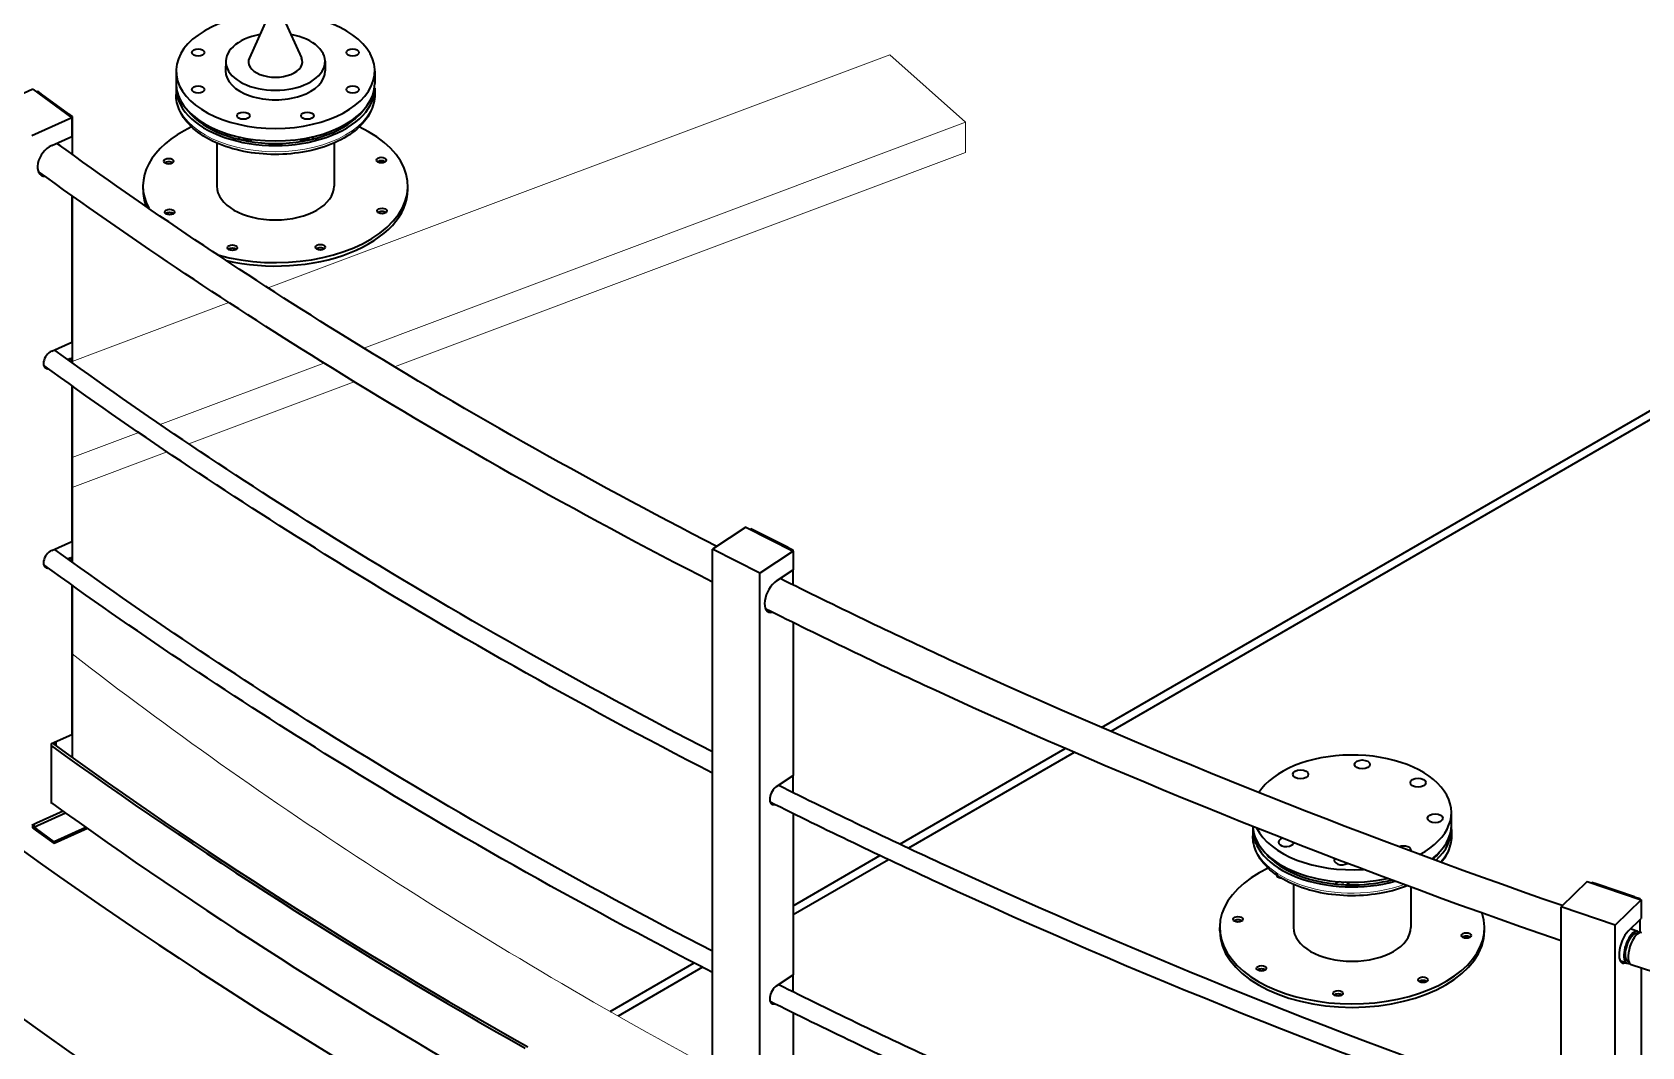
# Model space of a CAD drawing. Header units: millimetres. Extents: x 0 to 42050, y 0 to 29700.
# Drawn here: x 24000 to 24924, y 11311 to 11893 of the extents above; entities that cross this region are included whole.
import ezdxf

# ---------------------------------------------------------------- set-up
doc = ezdxf.new("R2010")
doc.units = ezdxf.units.MM
doc.header["$LTSCALE"] = 50
doc.layers.add('P_Cable Ducts (CD)', color=30, linetype='Continuous', lineweight=18, true_color=0xff7f00)
doc.layers.add('Visible', color=7, linetype='Continuous', lineweight=35)
doc.layers.add('Visible Narrow', color=7, linetype='Continuous', lineweight=18)

msp = doc.modelspace()

# ---------------------------------------------------------------- linework, layer by layer
at = {"layer": 'P_Cable Ducts (CD)'}
for p, q in [((24492.01, 11879.62), (24135.28, 11745.88)), ((24492.01, 11879.62), (24535.58, 11840.89)), ((24535.58, 11840.89), (24190.15, 11711.38)), ((24535.58, 11840.89), (24535.58, 11823.58)), ((24535.58, 11823.58), (24207.75, 11700.67)), ((24112.78, 11737.44), (24022.86, 11703.73)), ((24167.26, 11702.79), (24073.29, 11667.57)), ((24184.74, 11692.04), (24089.74, 11656.42)), ((24060.99, 11662.95), (24022.86, 11648.66)), ((24077.37, 11651.79), (24022.86, 11631.35))]:
    msp.add_line(p, q, dxfattribs=at)
msp.add_ellipse((26534.26, 12619.73), major_axis=(-3131.29, -4.87), ratio=0.578098, start_param=0.639205, end_param=0.815735, dxfattribs=at)
at = {"layer": 'Visible', "color": 9, "true_color": 0xc0c0c0}
for p, q in [((24613.64, 11493.74), (26412.27, 12532.18)), ((26416.79, 12529.57), (24618.84, 11491.52)), ((24497.76, 11426.84), (24592.79, 11481.7)), ((24597.96, 11479.46), (24502.75, 11424.5)), ((24436.66, 11391.56), (24486.43, 11420.3)), ((24491.4, 11417.94), (24436.66, 11386.34)), ((24331.54, 11330.87), (24379.8, 11358.74)), ((24384.58, 11356.27), (24336.1, 11328.28))]:
    msp.add_line(p, q, dxfattribs=at)
at = {"layer": 'Visible'}
for p, q in [((24134.56, 11899.92), (24124.5, 11877.93)), ((24144.37, 11899.92), (24154.43, 11877.93)), ((24110.98, 11875.85), (24110.86, 11870.46)), ((24167.95, 11875.85), (24168.06, 11870.46)), ((24082.46, 11870.26), (24082.46, 11863.07)), ((24196.46, 11870.26), (24196.46, 11863.07)), ((24000.24, 11859.82), (23977.31, 11849.38)), ((24000.24, 11859.82), (24022.53, 11843.5)), ((24002.31, 11858.31), (24003.05, 11858.65)), ((24005.28, 11857.02), (24003.05, 11858.65)), ((24020.63, 11845.77), (24005.28, 11857.02)), ((24082.46, 11860.46), (24082.46, 11856.86)), ((24196.46, 11860.46), (24196.46, 11856.86)), ((24022.53, 11843.5), (23999.6, 11833.06)), ((24020.63, 11845.77), (24022.86, 11844.14)), ((24022.12, 11843.8), (24022.86, 11844.14)), ((24022.53, 11843.5), (24022.53, 11832.72)), ((24022.86, 11844.14), (24022.86, 11822.45)), ((24011.06, 11827.5), (24022.53, 11832.72)), ((24105.8, 11828.98), (24105.8, 11804.28)), ((24173.12, 11828.98), (24173.12, 11804.28)), ((24022.53, 11798.93), (24022.53, 11714.82)), ((24022.86, 11798.69), (24022.86, 11702.87)), ((24063.46, 11802.32), (24063.46, 11804.28)), ((24215.46, 11802.32), (24215.46, 11804.28)), ((24011.06, 11709.6), (24022.53, 11714.82)), ((24020.15, 11704.82), (24021.79, 11705.56)), ((24022.53, 11705.02), (24020.9, 11704.28)), ((24021.79, 11705.56), (24022.53, 11705.02)), ((24022.53, 11705.02), (24022.53, 11703.11)), ((24022.53, 11689.88), (24022.53, 11600.51)), ((24022.86, 11689.64), (24022.86, 11588.56)), ((24409.53, 11608.66), (24390.33, 11595.95)), ((24409.53, 11608.66), (24436.66, 11594.99)), ((24411.88, 11607.47), (24412.35, 11607.79)), ((24415.06, 11606.42), (24412.35, 11607.79)), ((24433.75, 11597.01), (24415.06, 11606.42)), ((24011.06, 11595.29), (24022.53, 11600.51)), ((24417.46, 11582.29), (24390.33, 11595.95)), ((24390.33, 11200.44), (24390.33, 11595.95)), ((24436.66, 11594.99), (24417.46, 11582.29)), ((24433.75, 11597.01), (24436.47, 11595.64)), ((24435.99, 11595.33), (24436.47, 11595.64)), ((24436.47, 11595.64), (24436.47, 11595.09)), ((24436.66, 11594.99), (24436.66, 11584.22)), ((24020.15, 11590.51), (24021.79, 11591.25)), ((24022.53, 11590.71), (24020.9, 11589.97)), ((24021.79, 11591.25), (24022.53, 11590.71)), ((24022.53, 11590.71), (24022.53, 11588.8)), ((24022.53, 11575.57), (24022.53, 11489.79)), ((24022.86, 11575.33), (24022.86, 11476.52)), ((24417.46, 11186.78), (24417.46, 11582.29)), ((24427.06, 11577.86), (24436.66, 11584.22)), ((24436.47, 11584.09), (24436.47, 11575.52)), ((24436.66, 11553.88), (24436.66, 11466.31)), ((24010.91, 11484.5), (24022.53, 11489.79)), ((24010.91, 11450.21), (24010.91, 11484.5)), ((24012.69, 11483.84), (24012.69, 11485.31)), ((24013.44, 11485.65), (24013.44, 11483.3)), ((24427.06, 11459.96), (24436.66, 11466.31)), ((24436.47, 11466.19), (24436.47, 11456.61)), ((24435.6, 11456.87), (24435.75, 11456.97)), ((24435.75, 11456.97), (24436.66, 11456.52)), ((24436.66, 11456.52), (24436.51, 11456.42)), ((24436.66, 11456.52), (24436.66, 11456.34)), ((24011.26, 11450.37), (24010.91, 11450.21)), ((24002.42, 11438.84), (23999.6, 11437.55)), ((24000.13, 11437.79), (24000.13, 11436.22)), ((24000.87, 11436.66), (24018.89, 11444.86)), ((24000.87, 11438.13), (24000.87, 11436.66)), ((24017.64, 11445.76), (24002.42, 11438.84)), ((24436.66, 11444.34), (24436.66, 11352)), ((24814.4, 11437.89), (24814.4, 11445.08)), ((24000.13, 11436.22), (24002.36, 11434.59)), ((24000.87, 11436.66), (24002.36, 11435.57)), ((24012.51, 11428.14), (24002.36, 11435.57)), ((24002.36, 11434.59), (24012.51, 11427.16)), ((24030.71, 11436.42), (24012.51, 11428.14)), ((24031.55, 11435.82), (24012.51, 11427.16)), ((24012.51, 11428.14), (24012.51, 11427.16)), ((24700.4, 11435.28), (24700.4, 11431.69)), ((24814.4, 11435.28), (24814.4, 11431.69)), ((24723.74, 11403.8), (24723.74, 11379.11)), ((24791.06, 11402.2), (24791.06, 11379.11)), ((24892.21, 11405.53), (24877.42, 11390.99)), ((24892.21, 11405.53), (24923.25, 11395)), ((24894.68, 11404.69), (24894.95, 11404.96)), ((24898.05, 11403.91), (24894.95, 11404.96)), ((24919.44, 11396.65), (24898.05, 11403.91)), ((24908.46, 11380.46), (24877.42, 11390.99)), ((24877.42, 10995.48), (24877.42, 11390.99)), ((24923.25, 11395), (24908.46, 11380.46)), ((24919.44, 11396.65), (24922.54, 11395.6)), ((24922.27, 11395.33), (24922.54, 11395.6)), ((24922.54, 11395.6), (24922.54, 11395.24)), ((24923.25, 11395), (24923.25, 11384.22)), ((24915.85, 11376.95), (24923.25, 11384.22)), ((24922.54, 11383.52), (24922.54, 11376.07)), ((24681.4, 11377.15), (24681.4, 11379.11)), ((24833.4, 11377.15), (24833.4, 11379.11)), ((24908.46, 10984.95), (24908.46, 11380.46)), ((24919.87, 11375.5), (24920.26, 11375.61)), ((24920.15, 11375.7), (24920.36, 11375.63)), ((24914.85, 11360.48), (24915.1, 11360.16)), ((24914.95, 11360.15), (24915.17, 11360.08)), ((24923.25, 11355.85), (24923.25, 11266.32)), ((24427.06, 11345.65), (24436.66, 11352)), ((24436.47, 11351.88), (24436.47, 11342.3)), ((24435.6, 11342.56), (24435.75, 11342.66)), ((24435.75, 11342.66), (24436.66, 11342.21)), ((24436.66, 11342.21), (24436.51, 11342.11)), ((24436.66, 11342.21), (24436.66, 11342.03)), ((24436.66, 11330.03), (24436.66, 11241.29))]:
    msp.add_line(p, q, dxfattribs=at)
at = {"layer": 'Visible', "color": 9, "true_color": 0xc0c0c0}
for centre, major_axis, start_param, end_param in [((26536.67, 12505.05), (-3300, 0), 6.086634, 9.623125), ((26536.67, 12505.05), (-3260, 0), 0, 1.750512), ((26536.67, 12601.39), (3260, 0), 3.578907, 3.926009)]:
    msp.add_ellipse(centre, major_axis=major_axis, ratio=0.57735, start_param=start_param, end_param=end_param, dxfattribs=at)
at = {"layer": 'Visible'}
for centre, major_axis, ratio, start_param, end_param in [((24139.46, 11870.26), (57, 0), 0.57735, 1.714978, 7.7098), ((24139.46, 11875.64), (28.48, 0), 0.57735, 1.88711, 7.537668), ((24139.46, 11875.64), (15.48, 0), 0.57735, 2.883467, 6.541311), ((24139.46, 11860.46), (57, 0), 0.57735, 3.101885, 6.322893), ((24139.46, 11863.07), (57, 0), 0.57735, 3.141593, 6.283185), ((24139.46, 11870.26), (28.6, 0), 0.57735, 3.12925, 6.295528), ((24139.46, 11860.46), (-55, 0), 0.57735, 0.421179, 2.720414), ((24095.28, 11844.73), (-4.3, 0), 0.57735, 5.948333, 6.03931), ((24095.28, 11843.09), (-4.3, 0), 0.57735, 5.546113, 5.642516), ((24183.97, 11843.55), (-4.3, 0), 0.57735, 3.755523, 3.839964), ((24183.97, 11845.18), (4.3, 0), 0.57735, 0.214849, 0.293057), ((24139.46, 11804.28), (-76, 0), 0.57735, 5.397967, 6.577052), ((24095.28, 11844.73), (-4.3, 0), 0.57735, 1.349021, 1.581683), ((24139.46, 11804.28), (76, 0), 0.57735, 4.261889, 7.168404), ((24183.97, 11845.18), (-4.3, 0), 0.57735, 1.632143, 1.853929), ((24011.06, 11819.01), (-6.15, -8.39), 0.641253, 3.993314, 6.67612), ((24009.2, 11819.63), (6.15, 8.39), 0.641253, 6.140836, 6.537605), ((24008.45, 11820.17), (6.15, 8.39), 0.641253, 6.137863, 6.214095), ((24121.49, 11829.86), (4.3, 0), 0.57735, 1.954208, 2.552229), ((24121.49, 11828.23), (-4.3, 0), 0.57735, 3.860795, 4.940877), ((24121.49, 11829.86), (4.3, 0), 0.57735, 6.218453, 6.864729), ((24158.22, 11830.05), (-4.3, 0), 0.57735, 5.739637, 6.374652), ((24158.22, 11828.42), (-4.3, 0), 0.57735, 4.47233, 5.604405), ((24158.22, 11830.05), (4.3, 0), 0.57735, 0.592893, 1.177447), ((24078.27, 11816.59), (-2.8, 0), 0.57735, 3.79273, 5.632048), ((24200.21, 11817.22), (-2.8, 0), 0.57735, 3.79273, 5.632048), ((24008.45, 11820.17), (-6.15, -8.39), 0.641253, 0.350337, 0.521479), ((24010.32, 11819.55), (-6.15, -8.39), 0.641253, 0.06909, 0.391476), ((24009.2, 11819.63), (-6.15, -8.39), 0.641253, 0.46236, 0.522517), ((24139.46, 11802.32), (-76, 0), 0.57735, 0, 0.226134), ((24139.46, 11804.28), (33.66, 0), 0.57735, 3.141593, 6.283185), ((24139.46, 11802.32), (76, 0), 0.57735, 4.331259, 6.283185), ((24078.71, 11787.43), (-2.8, 0), 0.57735, 3.79273, 5.632048), ((24200.66, 11788.05), (-2.8, 0), 0.57735, 3.79273, 5.632048), ((24114.74, 11766.99), (-2.8, 0), 0.57735, 3.79273, 5.632048), ((24165.26, 11767.25), (-2.8, 0), 0.57735, 3.79273, 5.632048), ((24011.06, 11704.7), (-3.55, -4.84), 0.641253, 3.993314, 6.759453), ((24009.2, 11705.32), (3.55, 4.84), 0.641253, 6.255746, 6.339346), ((24008.45, 11705.86), (3.55, 4.84), 0.641253, 3.654103, 3.800803), ((24010.32, 11705.24), (-3.55, -4.84), 0.641253, 0.119948, 0.474262), ((24009.2, 11705.32), (-3.55, -4.84), 0.641253, 0.519152, 0.660577), ((24011.06, 11590.39), (-3.55, -4.84), 0.641253, 3.993314, 6.759453), ((24009.2, 11591.01), (3.55, 4.84), 0.641253, 6.255746, 6.339346), ((24008.45, 11591.55), (3.55, 4.84), 0.641253, 3.654103, 3.800803), ((24010.32, 11590.93), (-3.55, -4.84), 0.641253, 0.119948, 0.474262), ((24009.2, 11591.01), (-3.55, -4.84), 0.641253, 0.519152, 0.660577), ((24427.06, 11569.37), (-4.68, -9.29), 0.536707, 3.89517, 6.674044), ((24425.03, 11569.78), (4.68, 9.29), 0.536707, 6.106064, 6.381897), ((24424.12, 11570.24), (4.68, 9.29), 0.536707, 6.103858, 6.192361), ((24424.12, 11570.24), (-4.68, -9.29), 0.536707, 0.371828, 0.509366), ((24426.16, 11569.83), (-4.68, -9.29), 0.536707, 0.090824, 0.38958), ((24425.03, 11569.78), (-4.68, -9.29), 0.536707, 0.381476, 0.510278), ((26536.67, 12645.48), (3229.8, 0), 0.57735, 3.81449, 3.940046), ((26536.67, 12645.48), (3227.8, 0), 0.57735, 3.813981, 3.940046), ((24757.4, 11445.08), (57, 0), 0.57735, 5.45927, 9.073639), ((24427.06, 11455.06), (-2.7, -5.36), 0.536707, 3.89517, 6.757038), ((24425.03, 11455.47), (2.7, 5.36), 0.536707, 6.160397, 6.16232), ((26536.67, 12612.82), (3229.8, 0), 0.57735, 3.81449, 3.940046), ((24424.12, 11455.93), (2.7, 5.36), 0.536707, 3.728156, 3.784227), ((24425.03, 11455.47), (-2.7, -5.36), 0.536707, 0.465177, 0.643855), ((24426.16, 11455.52), (-2.7, -5.36), 0.536707, 0.157867, 0.472074), ((24757.4, 11437.89), (-57, 0), 0.57735, 0.027814, 1.935826), ((24757.4, 11437.89), (57, 0), 0.57735, 5.645899, 6.283185), ((24757.4, 11435.28), (-57, 0), 0.57735, 6.243478, 8.29937), ((24757.4, 11445.08), (-57, 0), 0.57735, 0.275259, 1.684053), ((24719.58, 11428.02), (4.4, 0), 0.57735, 2.071247, 6.162033), ((24757.4, 11435.28), (57, 0), 0.57735, 5.712913, 6.322893), ((24757.4, 11435.28), (-55, 0), 0.57735, 0.421179, 1.993633), ((24751.55, 11417.57), (-4.4, 0), 0.57735, 5.870839, 8.66825), ((24786.95, 11423.24), (4.4, 0), 0.57735, 6.080864, 8.480314), ((24757.4, 11435.28), (-55, 0), 0.57735, 2.57121, 2.720414), ((24757.4, 11379.11), (-76, 0), 0.57735, 5.397967, 9.612289), ((24716.76, 11409.13), (-2.8, 0), 0.57735, 6.213543, 7.791673), ((24719.58, 11413.32), (4.3, 0), 0.57735, 2.390942, 2.642342), ((24719.58, 11411.69), (-4.3, 0), 0.57735, 5.049936, 5.338378), ((24719.58, 11413.32), (-4.3, 0), 0.57735, 2.075836, 2.439364), ((24716.76, 11407.17), (-2.8, 0), 0.57735, 5.349522, 5.632048), ((24751.55, 11402.88), (4.3, 0), 0.57735, 1.875518, 2.66226), ((24751.55, 11401.24), (-4.3, 0), 0.57735, 4.460118, 4.767033), ((24751.55, 11402.88), (4.3, 0), 0.57735, 0.271816, 1.073943), ((24691.89, 11381.79), (-2.8, 0), 0.57735, 3.79273, 5.632048), ((24757.4, 11377.15), (76, 0), 0.57735, 3.141593, 6.283185), ((24757.4, 11379.11), (33.66, 0), 0.57735, 3.141593, 6.283185), ((24822.91, 11372.51), (-2.8, 0), 0.57735, 3.79273, 5.632048), ((24915.85, 11368.46), (-3.34, -9.85), 0.413642, 3.828494, 6.672513), ((24918.18, 11367.72), (-3.06, -9.16), 0.40913, 2.81288, 6.613368), ((24918.18, 11367.72), (2.65, 7.93), 0.40913, 0.051516, 3.091945), ((24918.18, 11367.72), (2.6, 7.78), 0.408823, 0.262903, 2.87869), ((24920.61, 11366.91), (-3.06, -9.16), 0.408517, 3.141593, 6.283185), ((24913.72, 11368.65), (3.34, 9.85), 0.413642, 6.084088, 6.21993), ((24705.39, 11353.68), (-2.8, 0), 0.57735, 3.79273, 5.632048), ((24912.69, 11369), (3.34, 9.85), 0.413642, 3.585821, 3.641938), ((24913.72, 11368.65), (-3.34, -9.85), 0.413642, 0.345755, 0.501163), ((24914.82, 11368.81), (-3.34, -9.85), 0.413642, 0.127327, 0.388182), ((24427.06, 11340.75), (-2.7, -5.36), 0.536707, 3.89517, 6.757038), ((24425.03, 11341.16), (2.7, 5.36), 0.536707, 6.160397, 6.16232), ((24798.04, 11347.12), (-2.8, 0), 0.57735, 3.79273, 5.632048), ((24424.12, 11341.62), (2.7, 5.36), 0.536707, 3.728156, 3.784227), ((24425.03, 11341.16), (-2.7, -5.36), 0.536707, 0.465177, 0.643855), ((24426.16, 11341.21), (-2.7, -5.36), 0.536707, 0.157867, 0.472074), ((24749.36, 11339.33), (-2.8, 0), 0.57735, 3.79273, 5.632048)]:
    msp.add_ellipse(centre, major_axis=major_axis, ratio=ratio, start_param=start_param, end_param=end_param, dxfattribs=at)
for centre, major_axis in [((24095.12, 11880.86), (3.6, 0)), ((24183.81, 11880.86), (-3.6, 0)), ((24095.12, 11859.65), (3.6, 0)), ((24183.81, 11859.65), (-3.6, 0)), ((24121.09, 11844.65), (3.6, 0)), ((24157.83, 11844.65), (-3.6, 0)), ((24078.27, 11818.55), (-2.8, 0)), ((24200.21, 11819.18), (-2.8, 0)), ((24078.71, 11789.39), (2.8, 0)), ((24200.66, 11790.01), (2.8, 0)), ((24114.74, 11768.95), (2.8, 0)), ((24165.26, 11769.21), (2.8, 0)), ((24763.24, 11472.59), (4.4, 0)), ((24727.84, 11466.92), (-4.4, 0)), ((24795.22, 11462.14), (4.4, 0)), ((24805.04, 11441.71), (4.4, 0)), ((24691.89, 11383.75), (-2.8, 0)), ((24822.91, 11374.47), (2.8, 0)), ((24705.39, 11355.64), (2.8, 0)), ((24798.04, 11349.08), (2.8, 0)), ((24749.36, 11341.29), (2.8, 0))]:
    msp.add_ellipse(centre, major_axis=major_axis, ratio=0.57735, dxfattribs=at)
for points, knots in [([(24196.46, 11856.86), (24196.46, 11853.34), (24195.58, 11849.83), (24192.14, 11843.07), (24189.51, 11839.85), (24182.65, 11833.93), (24178.31, 11831.28), (24168.47, 11826.92), (24162.95, 11825.23), (24151.33, 11822.98), (24145.25, 11822.42), (24133.1, 11822.45), (24127.03, 11823.05), (24115.5, 11825.36), (24110.03, 11827.07), (24100.22, 11831.49), (24095.87, 11834.2), (24088.85, 11840.43), (24086.14, 11843.94), (24083.15, 11850.67), (24082.46, 11853.76), (24082.46, 11856.86)], [1.579628, 1.579628, 1.579628, 1.579628, 1.864871, 1.864871, 2.169141, 2.169141, 2.496183, 2.496183, 2.826849, 2.826849, 3.155789, 3.155789, 3.483933, 3.483933, 3.812921, 3.812921, 4.143613, 4.143613, 4.470201, 4.470201, 4.72122, 4.72122, 4.72122, 4.72122]), ([(24392.79, 11597.58), (24317.1, 11636.5), (24244.6, 11677.48), (24119.53, 11755.19), (24065.76, 11791.29), (24014.48, 11828.51)], [4.5436639, 4.5436639, 4.5436639, 4.5436639, 4.6380856, 4.6380856, 4.7148919, 4.7148919, 4.7148919, 4.7148919]), ([(24390.33, 11577.13), (24311.89, 11617.25), (24236.81, 11659.58), (24109.04, 11738.97), (24054.95, 11775.27), (24003.34, 11812.72)], [4.5410305, 4.5410305, 4.5410305, 4.5410305, 4.6380856, 4.6380856, 4.714786, 4.714786, 4.714786, 4.714786]), ([(24390.33, 11479.72), (24314.72, 11518.62), (24242.3, 11559.57), (24117.58, 11637.06), (24064.07, 11672.95), (24013.03, 11709.97)], [4.5438717, 4.5438717, 4.5438717, 4.5438717, 4.6380856, 4.6380856, 4.714363, 4.714363, 4.714363, 4.714363]), ([(24390.33, 11467.62), (24312.7, 11507.4), (24238.37, 11549.34), (24111.61, 11628.1), (24057.83, 11664.19), (24006.5, 11701.41)], [4.5418357, 4.5418357, 4.5418357, 4.5418357, 4.6380856, 4.6380856, 4.7144689, 4.7144689, 4.7144689, 4.7144689]), ([(24390.33, 11365.41), (24314.72, 11404.31), (24242.3, 11445.26), (24117.58, 11522.75), (24064.07, 11558.64), (24013.03, 11595.66)], [4.5438717, 4.5438717, 4.5438717, 4.5438717, 4.6380856, 4.6380856, 4.714363, 4.714363, 4.714363, 4.714363]), ([(24390.33, 11353.31), (24312.7, 11393.09), (24238.37, 11435.03), (24111.61, 11513.79), (24057.83, 11549.88), (24006.5, 11587.1)], [4.5418357, 4.5418357, 4.5418357, 4.5418357, 4.6380856, 4.6380856, 4.7144689, 4.7144689, 4.7144689, 4.7144689]), ([(24878.02, 11391.59), (24755.48, 11434.04), (24637.86, 11481.19), (24493.3, 11547.79), (24460.92, 11563.31), (24429.08, 11579.2)], [4.3564415, 4.3564415, 4.3564415, 4.3564415, 4.4894788, 4.4894788, 4.5286759, 4.5286759, 4.5286759, 4.5286759]), ([(24877.42, 11371.36), (24752.25, 11414.51), (24632.12, 11462.57), (24485.17, 11530.26), (24452.74, 11545.8), (24420.85, 11561.71)], [4.3543825, 4.3543825, 4.3543825, 4.3543825, 4.4894788, 4.4894788, 4.5285136, 4.5285136, 4.5285136, 4.5285136]), ([(24877.42, 11272.96), (24754.47, 11315.52), (24636.45, 11362.82), (24491.77, 11429.47), (24459.65, 11444.87), (24428.05, 11460.62)], [4.3561536, 4.3561536, 4.3561536, 4.3561536, 4.4894788, 4.4894788, 4.5283131, 4.5283131, 4.5283131, 4.5283131]), ([(24877.42, 11261.57), (24752.88, 11304.56), (24633.35, 11352.4), (24487.21, 11419.72), (24455.02, 11435.15), (24423.35, 11450.94)], [4.354885, 4.354885, 4.354885, 4.354885, 4.4894788, 4.4894788, 4.5282714, 4.5282714, 4.5282714, 4.5282714]), ([(24789.03, 11402.96), (24784.7, 11401.23), (24779.99, 11399.88), (24769.27, 11397.8), (24763.18, 11397.24), (24751.03, 11397.28), (24744.97, 11397.88), (24733.44, 11400.18), (24727.97, 11401.89), (24718.15, 11406.31), (24713.81, 11409.03), (24706.78, 11415.25), (24704.07, 11418.77), (24701.08, 11425.49), (24700.4, 11428.59), (24700.4, 11431.69)], [4.379722, 4.379722, 4.379722, 4.379722, 4.659445, 4.659445, 4.988385, 4.988385, 5.316529, 5.316529, 5.645516, 5.645516, 5.976208, 5.976208, 6.302797, 6.302797, 6.553816, 6.553816, 6.553816, 6.553816]), ([(24814.4, 11431.69), (24814.4, 11428.16), (24813.51, 11424.65), (24810.96, 11419.63), (24809.85, 11417.95), (24808.56, 11416.35)], [3.4122234, 3.4122234, 3.4122234, 3.4122234, 3.6974666, 3.6974666, 3.8501043, 3.8501043, 3.8501043, 3.8501043]), ([(24921.7, 11375.68), (24921.46, 11375.72), (24921.22, 11375.73), (24920.73, 11375.71), (24920.49, 11375.67), (24920.26, 11375.61)], [4.0893437, 4.0893437, 4.0893437, 4.0893437, 4.1851814, 4.1851814, 4.2903426, 4.2903426, 4.2903426, 4.2903426]), ([(24915.1, 11360.16), (24915.25, 11359.98), (24915.42, 11359.8), (24915.79, 11359.48), (24915.99, 11359.35), (24916.21, 11359.24)], [0.6229438, 0.6229438, 0.6229438, 0.6229438, 0.728105, 0.728105, 0.8246052, 0.8246052, 0.8246052, 0.8246052]), ([(25421.76, 11221.45), (25397.85, 11226.52), (25374.05, 11231.75), (25201.19, 11271.07), (25056.4, 11311.42), (24917.55, 11357.74)], [4.911691, 4.911691, 4.911691, 4.911691, 4.9352992, 4.9352992, 5.083906, 5.083906, 5.083906, 5.083906]), ([(24877.42, 11158.65), (24754.47, 11201.21), (24636.45, 11248.51), (24491.77, 11315.16), (24459.65, 11330.56), (24428.05, 11346.31)], [4.3561536, 4.3561536, 4.3561536, 4.3561536, 4.4894788, 4.4894788, 4.5283131, 4.5283131, 4.5283131, 4.5283131]), ([(24877.42, 11147.26), (24752.88, 11190.25), (24633.35, 11238.09), (24487.21, 11305.41), (24455.02, 11320.84), (24423.35, 11336.63)], [4.354885, 4.354885, 4.354885, 4.354885, 4.4894788, 4.4894788, 4.5282714, 4.5282714, 4.5282714, 4.5282714])]:
    msp.add_open_spline(points, degree=3, knots=knots, dxfattribs=at)
for points in [[(24921.25, 11376.88), (24919.89, 11377.33), (24918.53, 11377.79), (24917.17, 11378.24)], [(24915.12, 11358.56), (24913.82, 11358.99), (24912.52, 11359.42), (24911.22, 11359.86)]]:
    msp.add_open_spline(points, degree=3, dxfattribs=at)
at = {"layer": 'Visible Narrow'}
for p, q in [((24005.28, 11857.02), (24004.54, 11856.68)), ((24019.89, 11845.43), (24020.63, 11845.77)), ((24415.06, 11606.42), (24414.59, 11606.11)), ((24433.28, 11596.7), (24433.75, 11597.01)), ((24002.36, 11435.57), (24002.36, 11434.59)), ((24898.05, 11403.91), (24897.78, 11403.64)), ((24919.16, 11396.39), (24919.44, 11396.65))]:
    msp.add_line(p, q, dxfattribs=at)
for centre, major_axis, ratio, start_param, end_param in [((24139.46, 11856.86), (57, 0), 0.57735, 3.141593, 6.283185), ((24757.4, 11431.69), (-57, 0), 0.57735, 0, 2.120875), ((24757.4, 11431.69), (57, 0), 0.57735, 5.805146, 6.283185), ((24918.53, 11367.6), (2.67, 8), 0.408823, 0.262903, 2.87869)]:
    msp.add_ellipse(centre, major_axis=major_axis, ratio=ratio, start_param=start_param, end_param=end_param, dxfattribs=at)

doc.saveas('drawing.dxf')
